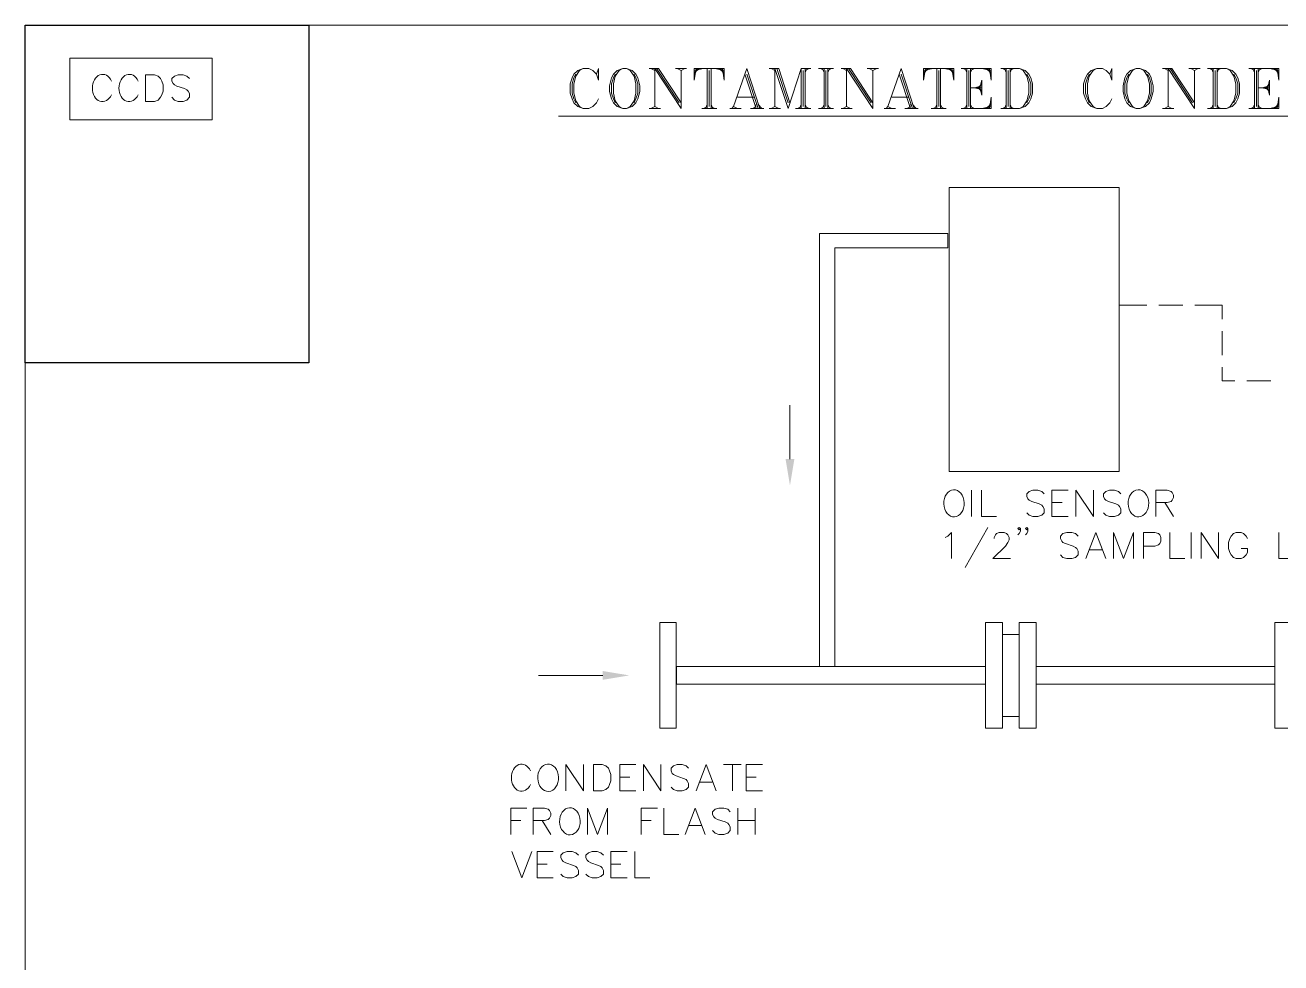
# Model space of a CAD drawing. Header units: inches. Extents: x -25.8 to 20.6, y -10.8 to 19.8.
# Drawn here: x -25.77 to -20.871, y 10.254 to 13.914 of the extents above; entities that cross this region are included whole.
import ezdxf

# ---------------------------------------------------------------- set-up
doc = ezdxf.new("R2010")
doc.units = ezdxf.units.IN
doc.header["$MEASUREMENT"] = 0
doc.layers.add('PDF_0', color=7, linetype='Continuous')

msp = doc.modelspace()

# ---------------------------------------------------------------- linework, layer by layer
msp.add_lwpolyline([(-25.77, 13.914), (-24.6632, 13.914), (-24.6632, 12.5956), (-25.77, 12.5956)], close=True)
at = {"layer": 'PDF_0', "lineweight": 0}
for points in [[(-25.77, 10.1323), (-15.7134, 10.1323), (-15.7134, 13.914), (-25.77, 13.914)], [(-25.5956, 13.7849), (-25.0398, 13.7849), (-25.0398, 13.5443), (-25.5956, 13.5443)], [(-25.3, 13.6164), (-25.3, 13.7202), (-25.2658, 13.7202), (-25.2511, 13.7153), (-25.2413, 13.7055), (-25.2365, 13.6958), (-25.2316, 13.6811), (-25.2316, 13.6567), (-25.2365, 13.642), (-25.2413, 13.6323), (-25.2511, 13.6213), (-25.2658, 13.6164)], [(-23.4382, 13.7442), (-23.4602, 13.7369), (-23.4748, 13.7222), (-23.4821, 13.7076), (-23.4895, 13.677), (-23.4895, 13.655), (-23.4821, 13.6257), (-23.4748, 13.6111), (-23.4602, 13.5964), (-23.4382, 13.5891), (-23.4235, 13.5891), (-23.4015, 13.5964), (-23.3869, 13.6111), (-23.3795, 13.6257), (-23.3722, 13.655), (-23.3722, 13.677), (-23.3795, 13.7076), (-23.3869, 13.7222), (-23.4015, 13.7369), (-23.4235, 13.7442)], [(-21.4349, 13.7442), (-21.4569, 13.7369), (-21.4716, 13.7222), (-21.4789, 13.7076), (-21.4862, 13.677), (-21.4862, 13.655), (-21.4789, 13.6257), (-21.4716, 13.6111), (-21.4569, 13.5964), (-21.4349, 13.5891), (-21.4203, 13.5891), (-21.3983, 13.5964), (-21.3836, 13.6111), (-21.3763, 13.6257), (-21.369, 13.655), (-21.369, 13.677), (-21.3763, 13.7076), (-21.3836, 13.7222), (-21.3983, 13.7369), (-21.4203, 13.7442)], [(-22.0371, 13.6404), (-22.0445, 13.6697), (-22.0371, 13.699)], [(-20.9146, 13.6404), (-20.9219, 13.6697), (-20.9146, 13.699)], [(-22.1653, 13.28), (-21.5009, 13.28), (-21.5009, 12.1722), (-22.1653, 12.1722)], [(-22.6112, 13.1005), (-22.1702, 13.1005), (-22.1702, 13.0443), (-22.6112, 13.0443), (-22.6112, 11.41), (-22.671, 11.41), (-22.671, 13.1005)], [(-23.294, 11.1693), (-23.2293, 11.1693), (-23.2293, 11.5822), (-23.294, 11.5822)], [(-22.0224, 11.1693), (-21.9565, 11.1693), (-21.9565, 11.5822), (-22.0224, 11.5822)], [(-21.8917, 11.1693), (-21.8258, 11.1693), (-21.8258, 11.5822), (-21.8917, 11.5822)], [(-20.8938, 11.1693), (-20.829, 11.1693), (-20.829, 11.5822), (-20.8938, 11.5822)], [(-23.5529, 10.925), (-23.5529, 11.0276), (-23.5187, 11.0276), (-23.5041, 11.0227), (-23.4943, 11.013), (-23.4894, 11.0032), (-23.4845, 10.9885), (-23.4845, 10.9641), (-23.4894, 10.9495), (-23.4943, 10.9397), (-23.5041, 10.9299), (-23.5187, 10.925)]]:
    msp.add_lwpolyline(points, close=True, dxfattribs=at)
for points in [[(-25.129, 13.7055), (-25.1387, 13.7153), (-25.1534, 13.7202), (-25.1729, 13.7202), (-25.1876, 13.7153), (-25.1974, 13.7055), (-25.1974, 13.6958), (-25.1925, 13.686), (-25.1876, 13.6811), (-25.1778, 13.6762), (-25.1485, 13.6665), (-25.1387, 13.6616), (-25.1339, 13.6567), (-25.129, 13.6469), (-25.129, 13.6323), (-25.1387, 13.6213), (-25.1534, 13.6164), (-25.1729, 13.6164), (-25.1876, 13.6213), (-25.1974, 13.6323)], [(-23.5408, 13.7222), (-23.5334, 13.7442), (-23.5334, 13.699), (-23.5408, 13.7222), (-23.5554, 13.7369), (-23.5701, 13.7442), (-23.5921, 13.7442), (-23.6141, 13.7369), (-23.6287, 13.7222), (-23.6361, 13.7076), (-23.6434, 13.6843), (-23.6434, 13.6477), (-23.6361, 13.6257), (-23.6287, 13.6111), (-23.6141, 13.5964), (-23.5921, 13.5891), (-23.5701, 13.5891), (-23.5554, 13.5964), (-23.5408, 13.6111), (-23.5334, 13.6257)], [(-23.6214, 13.7222), (-23.6287, 13.7076), (-23.6361, 13.6843), (-23.6361, 13.6477), (-23.6287, 13.6257), (-23.6214, 13.6111)], [(-23.5921, 13.7442), (-23.6067, 13.7369), (-23.6214, 13.7149), (-23.6287, 13.6843), (-23.6287, 13.6477), (-23.6214, 13.6184), (-23.6067, 13.5964), (-23.5921, 13.5891)], [(-23.4675, 13.7222), (-23.4748, 13.7076), (-23.4821, 13.6843), (-23.4821, 13.6477), (-23.4748, 13.6257), (-23.4675, 13.6111)], [(-23.4382, 13.7442), (-23.4528, 13.7369), (-23.4675, 13.7149), (-23.4748, 13.6843), (-23.4748, 13.6477), (-23.4675, 13.6184), (-23.4528, 13.5964), (-23.4382, 13.5891)], [(-23.4235, 13.5891), (-23.4089, 13.5964), (-23.3942, 13.6184), (-23.3869, 13.6477), (-23.3869, 13.6843), (-23.3942, 13.7149), (-23.4089, 13.7369), (-23.4235, 13.7442)], [(-23.3942, 13.6111), (-23.3869, 13.6257), (-23.3795, 13.6477), (-23.3795, 13.6843), (-23.3869, 13.7076), (-23.3942, 13.7222)], [(-23.3356, 13.7442), (-23.2989, 13.7442), (-23.211, 13.6111)], [(-23.3282, 13.7442), (-23.3136, 13.7369)], [(-23.3136, 13.5964), (-23.3136, 13.7442), (-23.211, 13.5891), (-23.211, 13.7369)], [(-23.3063, 13.7442), (-23.2183, 13.6111)], [(-23.233, 13.7442), (-23.189, 13.7442)], [(-23.2256, 13.7442), (-23.211, 13.7369), (-23.1963, 13.7442)], [(-23.0497, 13.7442), (-23.0424, 13.699), (-23.0424, 13.7442), (-23.1597, 13.7442), (-23.1597, 13.699), (-23.1523, 13.7442)], [(-23.145, 13.7442), (-23.1597, 13.7222)], [(-23.1377, 13.7442), (-23.1597, 13.7295)], [(-23.123, 13.7442), (-23.1597, 13.7369)], [(-23.1084, 13.7442), (-23.1084, 13.5891)], [(-23.101, 13.7369), (-23.101, 13.5964)], [(-23.0937, 13.7442), (-23.0937, 13.5891)], [(-23.0791, 13.7442), (-23.0424, 13.7369)], [(-23.0644, 13.7442), (-23.0424, 13.7295)], [(-23.0571, 13.7442), (-23.0424, 13.7222)], [(-22.9032, 13.5891), (-22.9545, 13.7442), (-23.0058, 13.5964)], [(-22.9618, 13.7222), (-22.9178, 13.5891)], [(-22.9545, 13.7222), (-22.9105, 13.5891)], [(-22.8665, 13.7442), (-22.8299, 13.7442), (-22.7859, 13.6111)], [(-22.8592, 13.7442), (-22.8445, 13.7369)], [(-22.8445, 13.5964), (-22.8445, 13.7442), (-22.7932, 13.5891), (-22.7419, 13.7442), (-22.7419, 13.5891)], [(-22.8372, 13.7442), (-22.7932, 13.6111)], [(-22.7419, 13.7442), (-22.7041, 13.7442)], [(-22.7346, 13.7369), (-22.7346, 13.5964)], [(-22.7261, 13.7442), (-22.7261, 13.5891)], [(-22.7187, 13.7442), (-22.7261, 13.7295)], [(-22.7114, 13.7442), (-22.7261, 13.7369)], [(-22.6747, 13.7442), (-22.6161, 13.7442)], [(-22.6674, 13.7442), (-22.6528, 13.7369)], [(-22.6601, 13.7442), (-22.6528, 13.7295)], [(-22.6528, 13.7442), (-22.6528, 13.5891)], [(-22.6454, 13.7369), (-22.6454, 13.5964)], [(-22.6381, 13.7442), (-22.6381, 13.5891)], [(-22.6308, 13.7442), (-22.6381, 13.7295)], [(-22.6234, 13.7442), (-22.6381, 13.7369)], [(-22.5868, 13.7442), (-22.5502, 13.7442), (-22.4622, 13.6111)], [(-22.5795, 13.7442), (-22.5648, 13.7369)], [(-22.5648, 13.5964), (-22.5648, 13.7442), (-22.4622, 13.5891), (-22.4622, 13.7369)], [(-22.5575, 13.7442), (-22.4695, 13.6111)], [(-22.4842, 13.7442), (-22.4402, 13.7442)], [(-22.4769, 13.7442), (-22.4622, 13.7369), (-22.4476, 13.7442)], [(-22.301, 13.5891), (-22.3523, 13.7442), (-22.4036, 13.5964)], [(-22.3596, 13.7222), (-22.3156, 13.5891)], [(-22.3523, 13.7222), (-22.3083, 13.5891)], [(-22.1544, 13.7442), (-22.1471, 13.699), (-22.1471, 13.7442), (-22.2643, 13.7442), (-22.2643, 13.699), (-22.257, 13.7442)], [(-22.2497, 13.7442), (-22.2643, 13.7222)], [(-22.2423, 13.7442), (-22.2643, 13.7295)], [(-22.2277, 13.7442), (-22.2643, 13.7369)], [(-22.213, 13.7442), (-22.213, 13.5891)], [(-22.2057, 13.7369), (-22.2057, 13.5964)], [(-22.1984, 13.7442), (-22.1984, 13.5891)], [(-22.1837, 13.7442), (-22.1471, 13.7369)], [(-22.1691, 13.7442), (-22.1471, 13.7295)], [(-22.1617, 13.7442), (-22.1471, 13.7222)], [(-22.1178, 13.7442), (-22.0005, 13.7442), (-22.0005, 13.699), (-22.0078, 13.7442)], [(-22.1104, 13.7442), (-22.0958, 13.7369)], [(-22.1031, 13.7442), (-22.0958, 13.7295)], [(-22.0958, 13.7442), (-22.0958, 13.5891)], [(-22.0884, 13.7369), (-22.0884, 13.5964)], [(-22.0811, 13.7442), (-22.0811, 13.5891)], [(-22.0738, 13.7442), (-22.0811, 13.7295)], [(-22.0665, 13.7442), (-22.0811, 13.7369)], [(-22.0371, 13.7442), (-22.0005, 13.7369)], [(-22.0225, 13.7442), (-22.0005, 13.7295)], [(-22.0151, 13.7442), (-22.0005, 13.7222)], [(-21.9638, 13.7442), (-21.8906, 13.7442), (-21.8686, 13.7369), (-21.8539, 13.7222), (-21.8466, 13.7076), (-21.8393, 13.6843), (-21.8393, 13.6477), (-21.8466, 13.6257), (-21.8539, 13.6111), (-21.8686, 13.5964), (-21.8906, 13.5891), (-21.9638, 13.5891)], [(-21.9565, 13.7442), (-21.9419, 13.7369)], [(-21.9492, 13.7442), (-21.9419, 13.7295)], [(-21.9419, 13.7442), (-21.9419, 13.5891)], [(-21.9345, 13.7369), (-21.9345, 13.5964)], [(-21.9272, 13.7442), (-21.9272, 13.5891)], [(-21.9199, 13.7442), (-21.9272, 13.7295)], [(-21.9125, 13.7442), (-21.9272, 13.7369)], [(-21.8906, 13.7442), (-21.8759, 13.7369), (-21.8612, 13.7149), (-21.8539, 13.6843), (-21.8539, 13.6477), (-21.8612, 13.6184), (-21.8759, 13.5964), (-21.8906, 13.5891)], [(-21.8612, 13.7222), (-21.8539, 13.7076), (-21.8466, 13.6843), (-21.8466, 13.6477), (-21.8539, 13.6257), (-21.8612, 13.6111)], [(-21.5376, 13.7222), (-21.5302, 13.7442), (-21.5302, 13.699), (-21.5376, 13.7222), (-21.5522, 13.7369), (-21.5669, 13.7442), (-21.5889, 13.7442), (-21.6108, 13.7369), (-21.6255, 13.7222), (-21.6328, 13.7076), (-21.6402, 13.6843), (-21.6402, 13.6477), (-21.6328, 13.6257), (-21.6255, 13.6111), (-21.6108, 13.5964), (-21.5889, 13.5891), (-21.5669, 13.5891), (-21.5522, 13.5964), (-21.5376, 13.6111), (-21.5302, 13.6257)], [(-21.6182, 13.7222), (-21.6255, 13.7076), (-21.6328, 13.6843), (-21.6328, 13.6477), (-21.6255, 13.6257), (-21.6182, 13.6111)], [(-21.5889, 13.7442), (-21.6035, 13.7369), (-21.6182, 13.7149), (-21.6255, 13.6843), (-21.6255, 13.6477), (-21.6182, 13.6184), (-21.6035, 13.5964), (-21.5889, 13.5891)], [(-21.4643, 13.7222), (-21.4716, 13.7076), (-21.4789, 13.6843), (-21.4789, 13.6477), (-21.4716, 13.6257), (-21.4643, 13.6111)], [(-21.4349, 13.7442), (-21.4496, 13.7369), (-21.4643, 13.7149), (-21.4716, 13.6843), (-21.4716, 13.6477), (-21.4643, 13.6184), (-21.4496, 13.5964), (-21.4349, 13.5891)], [(-21.4203, 13.5891), (-21.4056, 13.5964), (-21.391, 13.6184), (-21.3836, 13.6477), (-21.3836, 13.6843), (-21.391, 13.7149), (-21.4056, 13.7369), (-21.4203, 13.7442)], [(-21.391, 13.6111), (-21.3836, 13.6257), (-21.3763, 13.6477), (-21.3763, 13.6843), (-21.3836, 13.7076), (-21.391, 13.7222)], [(-21.3323, 13.7442), (-21.2957, 13.7442), (-21.2078, 13.6111)], [(-21.325, 13.7442), (-21.3104, 13.7369)], [(-21.3104, 13.5964), (-21.3104, 13.7442), (-21.2078, 13.5891), (-21.2078, 13.7369)], [(-21.303, 13.7442), (-21.2151, 13.6111)], [(-21.2297, 13.7442), (-21.1858, 13.7442)], [(-21.2224, 13.7442), (-21.2078, 13.7369), (-21.1931, 13.7442)], [(-21.1564, 13.7442), (-21.0832, 13.7442), (-21.0612, 13.7369), (-21.0465, 13.7222), (-21.0392, 13.7076), (-21.0319, 13.6843), (-21.0319, 13.6477), (-21.0392, 13.6257), (-21.0465, 13.6111), (-21.0612, 13.5964), (-21.0832, 13.5891), (-21.1564, 13.5891)], [(-21.1491, 13.7442), (-21.1345, 13.7369)], [(-21.1418, 13.7442), (-21.1345, 13.7295)], [(-21.1345, 13.7442), (-21.1345, 13.5891)], [(-21.1271, 13.7369), (-21.1271, 13.5964)], [(-21.1198, 13.7442), (-21.1198, 13.5891)], [(-21.1125, 13.7442), (-21.1198, 13.7295)], [(-21.1051, 13.7442), (-21.1198, 13.7369)], [(-21.0832, 13.7442), (-21.0685, 13.7369), (-21.0538, 13.7149), (-21.0465, 13.6843), (-21.0465, 13.6477), (-21.0538, 13.6184), (-21.0685, 13.5964), (-21.0832, 13.5891)], [(-21.0538, 13.7222), (-21.0465, 13.7076), (-21.0392, 13.6843), (-21.0392, 13.6477), (-21.0465, 13.6257), (-21.0538, 13.6111)], [(-20.9952, 13.7442), (-20.878, 13.7442), (-20.878, 13.699), (-20.8853, 13.7442)], [(-20.9879, 13.7442), (-20.9732, 13.7369)], [(-20.9806, 13.7442), (-20.9732, 13.7295)], [(-20.9732, 13.7442), (-20.9732, 13.5891)], [(-20.9659, 13.7369), (-20.9659, 13.5964)], [(-20.9586, 13.7442), (-20.9586, 13.5891)], [(-20.9512, 13.7442), (-20.9586, 13.7295)], [(-20.9439, 13.7442), (-20.9586, 13.7369)], [(-20.9146, 13.7442), (-20.878, 13.7369)], [(-20.8999, 13.7442), (-20.878, 13.7295)], [(-20.8926, 13.7442), (-20.878, 13.7222)], [(-22.0811, 13.6697), (-22.0371, 13.6697)], [(-22.0371, 13.677), (-22.0665, 13.6697), (-22.0371, 13.6624)], [(-22.0371, 13.6843), (-22.0518, 13.6697), (-22.0371, 13.655)], [(-20.9586, 13.6697), (-20.9146, 13.6697)], [(-20.9146, 13.677), (-20.9439, 13.6697), (-20.9146, 13.6624)], [(-20.9146, 13.6843), (-20.9293, 13.6697), (-20.9146, 13.655)], [(-22.9911, 13.633), (-22.9252, 13.633)], [(-22.3889, 13.633), (-22.323, 13.633)], [(-22.1178, 13.5891), (-22.0005, 13.5891), (-22.0005, 13.633), (-22.0078, 13.5891)], [(-20.9952, 13.5891), (-20.878, 13.5891), (-20.878, 13.633), (-20.8853, 13.5891)], [(-23.3356, 13.5891), (-23.2916, 13.5891)], [(-23.3282, 13.5891), (-23.3136, 13.5964), (-23.2989, 13.5891)], [(-23.1304, 13.5891), (-23.0717, 13.5891)], [(-23.1084, 13.5964), (-23.123, 13.5891)], [(-23.1084, 13.6037), (-23.1157, 13.5891)], [(-23.0937, 13.6037), (-23.0864, 13.5891)], [(-23.0937, 13.5964), (-23.0791, 13.5891)], [(-23.0204, 13.5891), (-22.9765, 13.5891)], [(-23.0131, 13.5891), (-23.0058, 13.5964), (-22.9911, 13.5891)], [(-22.9398, 13.5891), (-22.8885, 13.5891)], [(-22.9178, 13.5964), (-22.9325, 13.5891)], [(-22.9178, 13.6037), (-22.9252, 13.5891)], [(-22.9105, 13.6037), (-22.8958, 13.5891)], [(-22.8665, 13.5891), (-22.8225, 13.5891)], [(-22.8592, 13.5891), (-22.8445, 13.5964), (-22.8299, 13.5891)], [(-22.7639, 13.5891), (-22.7041, 13.5891)], [(-22.7419, 13.5964), (-22.7566, 13.5891)], [(-22.7419, 13.6037), (-22.7493, 13.5891)], [(-22.7261, 13.6037), (-22.7187, 13.5891)], [(-22.7261, 13.5964), (-22.7114, 13.5891)], [(-22.6747, 13.5891), (-22.6161, 13.5891)], [(-22.6528, 13.5964), (-22.6674, 13.5891)], [(-22.6528, 13.6037), (-22.6601, 13.5891)], [(-22.6381, 13.6037), (-22.6308, 13.5891)], [(-22.6381, 13.5964), (-22.6234, 13.5891)], [(-22.5868, 13.5891), (-22.5428, 13.5891)], [(-22.5795, 13.5891), (-22.5648, 13.5964), (-22.5502, 13.5891)], [(-22.4182, 13.5891), (-22.3743, 13.5891)], [(-22.4109, 13.5891), (-22.4036, 13.5964), (-22.3889, 13.5891)], [(-22.3376, 13.5891), (-22.2863, 13.5891)], [(-22.3156, 13.5964), (-22.3303, 13.5891)], [(-22.3156, 13.6037), (-22.323, 13.5891)], [(-22.3083, 13.6037), (-22.2936, 13.5891)], [(-22.235, 13.5891), (-22.1764, 13.5891)], [(-22.213, 13.5964), (-22.2277, 13.5891)], [(-22.213, 13.6037), (-22.2204, 13.5891)], [(-22.1984, 13.6037), (-22.191, 13.5891)], [(-22.1984, 13.5964), (-22.1837, 13.5891)], [(-22.0958, 13.5964), (-22.1104, 13.5891)], [(-22.0958, 13.6037), (-22.1031, 13.5891)], [(-22.0811, 13.6037), (-22.0738, 13.5891)], [(-22.0811, 13.5964), (-22.0665, 13.5891)], [(-22.0371, 13.5891), (-22.0005, 13.5964)], [(-22.0225, 13.5891), (-22.0005, 13.6037)], [(-22.0151, 13.5891), (-22.0005, 13.6111)], [(-21.9419, 13.5964), (-21.9565, 13.5891)], [(-21.9419, 13.6037), (-21.9492, 13.5891)], [(-21.9272, 13.6037), (-21.9199, 13.5891)], [(-21.9272, 13.5964), (-21.9125, 13.5891)], [(-21.3323, 13.5891), (-21.2884, 13.5891)], [(-21.325, 13.5891), (-21.3104, 13.5964), (-21.2957, 13.5891)], [(-21.1345, 13.5964), (-21.1491, 13.5891)], [(-21.1345, 13.6037), (-21.1418, 13.5891)], [(-21.1198, 13.6037), (-21.1125, 13.5891)], [(-21.1198, 13.5964), (-21.1051, 13.5891)], [(-20.9732, 13.5964), (-20.9879, 13.5891)], [(-20.9732, 13.6037), (-20.9806, 13.5891)], [(-20.9586, 13.6037), (-20.9512, 13.5891)], [(-20.9586, 13.5964), (-20.9439, 13.5891)], [(-20.9146, 13.5891), (-20.878, 13.5964)], [(-20.8999, 13.5891), (-20.878, 13.6037)], [(-20.8926, 13.5891), (-20.878, 13.6111)], [(-23.6886, 13.5585), (-16.5344, 13.5585)], [(-21.5009, 12.8208), (-21.3934, 12.8208)], [(-21.347, 12.8208), (-21.2529, 12.8208)], [(-21.2065, 12.8208), (-21.1002, 12.8208), (-21.1002, 12.7658)], [(-21.1002, 12.7194), (-21.1002, 12.6253)], [(-21.1002, 12.5789), (-21.1002, 12.5252), (-21.0501, 12.5252)], [(-21.0037, 12.5252), (-20.9097, 12.5252)], [(-22.7859, 12.2198), (-22.7859, 12.4311)], [(-22.0774, 11.9963), (-22.0774, 12.0989)], [(-22.0383, 12.0989), (-22.0383, 11.9963), (-21.9797, 11.9963)], [(-21.794, 12.0842), (-21.8038, 12.094), (-21.8184, 12.0989), (-21.838, 12.0989), (-21.8526, 12.094), (-21.8624, 12.0842), (-21.8624, 12.0744), (-21.8575, 12.0647), (-21.8526, 12.0598), (-21.8429, 12.0549), (-21.8136, 12.0451), (-21.8038, 12.0402), (-21.7989, 12.0353), (-21.794, 12.0256), (-21.794, 12.0109), (-21.8038, 12.0011), (-21.8184, 11.9963), (-21.838, 11.9963), (-21.8526, 12.0011), (-21.8624, 12.0109)], [(-21.7, 11.9963), (-21.7647, 11.9963), (-21.7647, 12.0989), (-21.7, 12.0989)], [(-21.6706, 11.9963), (-21.6706, 12.0989), (-21.6022, 11.9963), (-21.6022, 12.0989)], [(-21.4948, 12.0842), (-21.5045, 12.094), (-21.5192, 12.0989), (-21.5387, 12.0989), (-21.5534, 12.094), (-21.5632, 12.0842), (-21.5632, 12.0744), (-21.5583, 12.0647), (-21.5534, 12.0598), (-21.5436, 12.0549), (-21.5143, 12.0451), (-21.5045, 12.0402), (-21.4996, 12.0353), (-21.4948, 12.0256), (-21.4948, 12.0109), (-21.5045, 12.0011), (-21.5192, 11.9963), (-21.5387, 11.9963), (-21.5534, 12.0011), (-21.5632, 12.0109)], [(-21.3579, 11.9963), (-21.3579, 12.0989), (-21.314, 12.0989), (-21.2993, 12.094), (-21.2944, 12.0891), (-21.2895, 12.0793), (-21.2895, 12.0695), (-21.2944, 12.0598), (-21.2993, 12.0549), (-21.314, 12.05), (-21.3579, 12.05)], [(-21.7647, 12.05), (-21.7244, 12.05)], [(-21.3237, 12.05), (-21.2895, 11.9963)], [(-22.18, 11.9144), (-22.1702, 11.9193), (-22.1556, 11.934), (-22.1556, 11.8314)], [(-22.0139, 11.9535), (-22.1018, 11.7972)], [(-21.9895, 11.9095), (-21.9895, 11.9144), (-21.9846, 11.9242), (-21.9797, 11.9291), (-21.9699, 11.934), (-21.9504, 11.934), (-21.9406, 11.9291), (-21.9357, 11.9242), (-21.9308, 11.9144), (-21.9308, 11.9047), (-21.9357, 11.8949), (-21.9455, 11.8802), (-21.9943, 11.8314), (-21.9259, 11.8314)], [(-21.8868, 11.9486), (-21.8917, 11.9437), (-21.8966, 11.9486), (-21.8917, 11.9535), (-21.8868, 11.9486), (-21.8868, 11.9389), (-21.8917, 11.9291), (-21.8966, 11.9242)], [(-21.8575, 11.9486), (-21.8624, 11.9437), (-21.8673, 11.9486), (-21.8624, 11.9535), (-21.8575, 11.9486), (-21.8575, 11.9389), (-21.8624, 11.9291), (-21.8673, 11.9242)], [(-21.6621, 11.9193), (-21.6719, 11.9291), (-21.6865, 11.934), (-21.7061, 11.934), (-21.7207, 11.9291), (-21.7305, 11.9193), (-21.7305, 11.9095), (-21.7256, 11.8998), (-21.7207, 11.8949), (-21.711, 11.89), (-21.6816, 11.8802), (-21.6719, 11.8753), (-21.667, 11.8704), (-21.6621, 11.8607), (-21.6621, 11.846), (-21.6719, 11.8362), (-21.6865, 11.8314), (-21.7061, 11.8314), (-21.7207, 11.8362), (-21.7305, 11.846)], [(-21.6316, 11.8314), (-21.5925, 11.934), (-21.5534, 11.8314)], [(-21.5241, 11.8314), (-21.5241, 11.934), (-21.485, 11.8314), (-21.4459, 11.934), (-21.4459, 11.8314)], [(-21.4068, 11.8314), (-21.4068, 11.934), (-21.3628, 11.934), (-21.3482, 11.9291), (-21.3433, 11.9242), (-21.3384, 11.9144), (-21.3384, 11.8998), (-21.3433, 11.89), (-21.3482, 11.8851), (-21.3628, 11.8802), (-21.4068, 11.8802)], [(-21.3042, 11.934), (-21.3042, 11.8314), (-21.2456, 11.8314)], [(-21.2211, 11.8314), (-21.2211, 11.934)], [(-21.1821, 11.8314), (-21.1821, 11.934), (-21.1136, 11.8314), (-21.1136, 11.934)], [(-21.0013, 11.9095), (-21.0062, 11.9193), (-21.0159, 11.9291), (-21.0257, 11.934), (-21.0452, 11.934), (-21.055, 11.9291), (-21.0648, 11.9193), (-21.0697, 11.9095), (-21.0746, 11.8949), (-21.0746, 11.8704), (-21.0697, 11.8558), (-21.0648, 11.846), (-21.055, 11.8362), (-21.0452, 11.8314), (-21.0257, 11.8314), (-21.0159, 11.8362), (-21.0062, 11.846), (-21.0013, 11.8558), (-21.0013, 11.8704), (-21.0257, 11.8704)], [(-20.8791, 11.934), (-20.8791, 11.8314), (-20.8205, 11.8314)], [(-21.6169, 11.8656), (-21.568, 11.8656)], [(-21.8917, 11.5358), (-21.9565, 11.5358)], [(-23.5163, 11.3757), (-23.7667, 11.3757)], [(-22.0223, 11.3415), (-23.2291, 11.3415), (-23.2291, 11.41), (-22.0223, 11.41)], [(-21.8258, 11.41), (-20.8938, 11.41)], [(-20.8938, 11.3415), (-21.8258, 11.3415)], [(-21.8917, 11.2157), (-21.9565, 11.2157)], [(-23.6604, 10.925), (-23.6604, 11.0276), (-23.592, 10.925), (-23.592, 11.0276)], [(-23.3868, 10.925), (-23.4503, 10.925), (-23.4503, 11.0276), (-23.3868, 11.0276)], [(-23.3575, 10.925), (-23.3575, 11.0276), (-23.2891, 10.925), (-23.2891, 11.0276)], [(-23.1816, 11.013), (-23.1914, 11.0227), (-23.206, 11.0276), (-23.2256, 11.0276), (-23.2402, 11.0227), (-23.25, 11.013), (-23.25, 11.0032), (-23.2451, 10.9934), (-23.2402, 10.9885), (-23.2305, 10.9837), (-23.2012, 10.9739), (-23.1914, 10.969), (-23.1865, 10.9641), (-23.1816, 10.9543), (-23.1816, 10.9397), (-23.1914, 10.9299), (-23.206, 10.925), (-23.2256, 10.925), (-23.2402, 10.9299), (-23.25, 10.9397)], [(-23.1523, 10.925), (-23.1132, 11.0276), (-23.0741, 10.925)], [(-23.0448, 11.0276), (-22.9764, 11.0276)], [(-23.0106, 11.0276), (-23.0106, 10.925)], [(-22.8933, 10.925), (-22.9569, 10.925), (-22.9569, 11.0276), (-22.8933, 11.0276)], [(-23.4503, 10.9788), (-23.4113, 10.9788)], [(-22.9569, 10.9788), (-22.9178, 10.9788)], [(-23.1376, 10.9592), (-23.0888, 10.9592)], [(-23.8754, 10.7552), (-23.8754, 10.8578), (-23.8119, 10.8578)], [(-23.7875, 10.7552), (-23.7875, 10.8578), (-23.7435, 10.8578), (-23.7288, 10.853), (-23.724, 10.8481), (-23.7191, 10.8383), (-23.7191, 10.8285), (-23.724, 10.8188), (-23.7288, 10.8139), (-23.7435, 10.809), (-23.7875, 10.809)], [(-23.5762, 10.7552), (-23.5762, 10.8578), (-23.5371, 10.7552), (-23.498, 10.8578), (-23.498, 10.7552)], [(-23.3661, 10.7552), (-23.3661, 10.8578), (-23.3025, 10.8578)], [(-23.2781, 10.8578), (-23.2781, 10.7552), (-23.2195, 10.7552)], [(-23.1951, 10.7552), (-23.156, 10.8578), (-23.1169, 10.7552)], [(-23.0192, 10.8432), (-23.0289, 10.853), (-23.0436, 10.8578), (-23.0631, 10.8578), (-23.0778, 10.853), (-23.0876, 10.8432), (-23.0876, 10.8334), (-23.0827, 10.8236), (-23.0778, 10.8188), (-23.068, 10.8139), (-23.0387, 10.8041), (-23.0289, 10.7992), (-23.024, 10.7943), (-23.0192, 10.7846), (-23.0192, 10.7699), (-23.0289, 10.7601), (-23.0436, 10.7552), (-23.0631, 10.7552), (-23.0778, 10.7601), (-23.0876, 10.7699)], [(-22.9898, 10.7552), (-22.9898, 10.8578)], [(-22.9214, 10.8578), (-22.9214, 10.7552)], [(-23.8754, 10.809), (-23.8363, 10.809)], [(-23.7533, 10.809), (-23.7191, 10.7552)], [(-23.3661, 10.809), (-23.327, 10.809)], [(-23.1804, 10.7894), (-23.1315, 10.7894)], [(-22.9898, 10.809), (-22.9214, 10.809)], [(-23.8705, 10.6881), (-23.8314, 10.5855), (-23.7924, 10.6881)], [(-23.7093, 10.5855), (-23.7728, 10.5855), (-23.7728, 10.6881), (-23.7093, 10.6881)], [(-23.6116, 10.6734), (-23.6213, 10.6832), (-23.636, 10.6881), (-23.6555, 10.6881), (-23.6702, 10.6832), (-23.68, 10.6734), (-23.68, 10.6636), (-23.6751, 10.6539), (-23.6702, 10.649), (-23.6604, 10.6441), (-23.6311, 10.6343), (-23.6213, 10.6294), (-23.6165, 10.6245), (-23.6116, 10.6148), (-23.6116, 10.6001), (-23.6213, 10.5903), (-23.636, 10.5855), (-23.6555, 10.5855), (-23.6702, 10.5903), (-23.68, 10.6001)], [(-23.5139, 10.6734), (-23.5236, 10.6832), (-23.5383, 10.6881), (-23.5578, 10.6881), (-23.5725, 10.6832), (-23.5823, 10.6734), (-23.5823, 10.6636), (-23.5774, 10.6539), (-23.5725, 10.649), (-23.5627, 10.6441), (-23.5334, 10.6343), (-23.5236, 10.6294), (-23.5187, 10.6245), (-23.5139, 10.6148), (-23.5139, 10.6001), (-23.5236, 10.5903), (-23.5383, 10.5855), (-23.5578, 10.5855), (-23.5725, 10.5903), (-23.5823, 10.6001)], [(-23.421, 10.5855), (-23.4845, 10.5855), (-23.4845, 10.6881), (-23.421, 10.6881)], [(-23.3917, 10.6881), (-23.3917, 10.5855), (-23.3331, 10.5855)], [(-23.7728, 10.6392), (-23.7337, 10.6392)], [(-23.4845, 10.6392), (-23.4455, 10.6392)]]:
    msp.add_lwpolyline(points, dxfattribs=at)
for centre, major_axis, ratio, start_param, end_param in [((-25.4677, 13.6684), (0.001, 0.0534), 0.748117, 5.26354, 10.492703), ((-25.3638, 13.6684), (0.001, 0.0534), 0.748117, 5.26354, 10.492703), ((-22.1459, 12.0473), (-0.0007, 0.053), 0.755342, 0.226116, 6.509301), ((-21.4264, 12.0473), (-0.0007, 0.053), 0.755342, 0.226116, 6.509301), ((-23.8329, 10.9763), (0.0001, 0.0529), 0.755298, 5.24824, 10.466008), ((-23.7295, 10.976), (-0.0007, 0.0532), 0.764593, 0.238523, 6.521708), ((-23.6446, 10.8063), (-0.0007, 0.053), 0.755342, 0.226116, 6.509301)]:
    msp.add_ellipse(centre, major_axis=major_axis, ratio=ratio, start_param=start_param, end_param=end_param, dxfattribs=at)
at = {"layer": 'PDF_0', "transparency": 33554559}
for points in [[(-22.7688, 12.2198), (-22.7859, 12.1172), (-22.803, 12.2198)], [(-23.5163, 11.3928), (-23.4125, 11.3757), (-23.5163, 11.3586)]]:
    msp.add_solid(points, dxfattribs=at)

doc.saveas('drawing.dxf')
